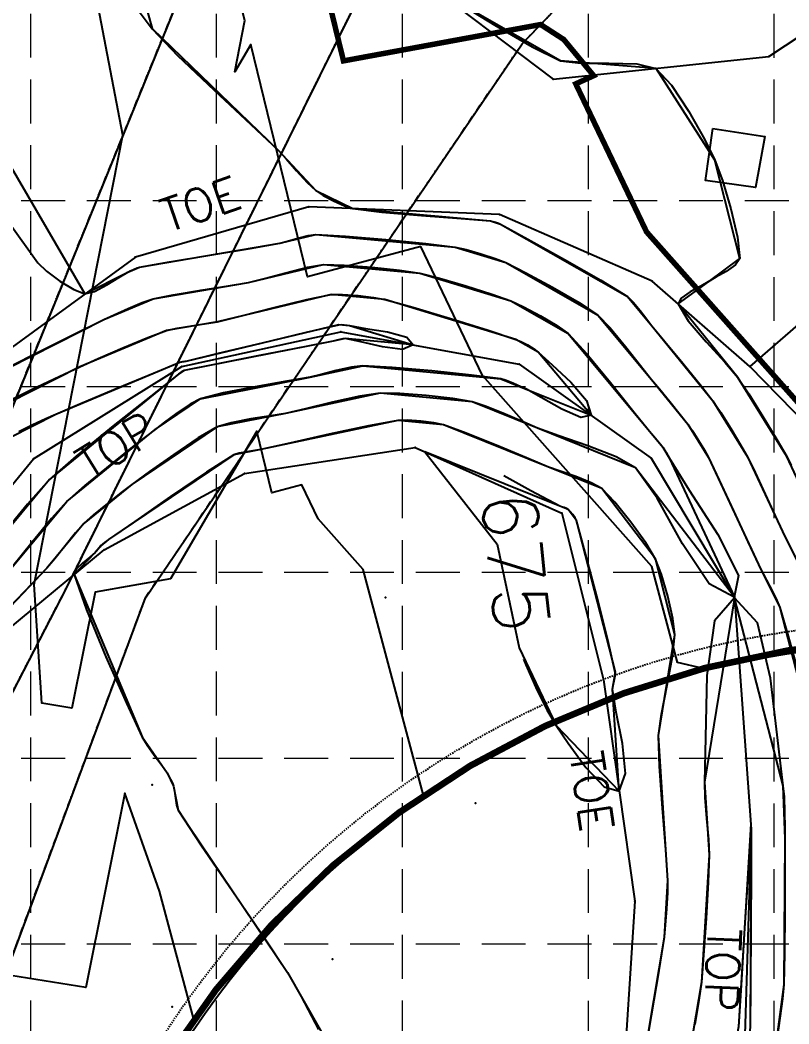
# Model space of a CAD drawing. Header units: inches. Extents: x 8056544 to 8057224, y 14638228 to 14639314.
# Drawn here: x 8056933.6 to 8057003.7, y 14638933.2 to 14639024.7 of the extents above; entities that cross this region are included whole.
import ezdxf

# ---------------------------------------------------------------- set-up
doc = ezdxf.new("R2010")
doc.units = ezdxf.units.IN
doc.header["$MEASUREMENT"] = 0
for name, pattern in [('DASHED2', [0.375, 0.25, -0.125]), ('HIDDEN', [0.375, 0.25, -0.125]), ('HIDDEN2', [0.1875, 0.125, -0.0625]), ('PHANTOM2', [1.25, 0.625, -0.125, 0.125, -0.125, 0.125, -0.125])]:
    doc.linetypes.add(name, pattern=pattern)
for name, color, linetype in [('EC', 35, 'Continuous'), ('EX-CONC', 5, 'Continuous'), ('EX-SLOPE-BTM-', 5, 'DASHED2'), ('EX-SLOPE-TOP-', 5, 'PHANTOM2'), ('EX-TANK', 2, 'Continuous'), ('EX-TANK-DRAIN', 2, 'HIDDEN2'), ('GRID', 254, 'HIDDEN'), ('POINT', 7, 'Continuous'), ('SRF-FLT-', 5, 'Continuous')]:
    doc.layers.add(name, color=color, linetype=linetype)
doc.styles.add('ROMANS', font='romans.shx', dxfattribs={"height": 3})

msp = doc.modelspace()

# ---------------------------------------------------------------- linework, layer by layer
at = {"layer": 'EC', "linetype": 'Continuous'}
for points in [[(8057005.265, 14638981.113), (8057003.472, 14638984.952), (8056999.021, 14638992.147), (8056993.573, 14638998.853), (8056996.331, 14639000.877), (8056999.19, 14639002.996), (8056996.932, 14639011.975), (8056991.555, 14639020.331), (8056982.852, 14639021.035), (8056970.968, 14639027.838), (8056969.36, 14639028.597), (8056968.943, 14639028.8), (8056968.441, 14639029.34), (8056970.621, 14639038.252), (8056970.894, 14639038.488), (8056980.235, 14639049.527), (8056984.196, 14639072.012), (8056997.951, 14639075.277), (8056998.062, 14639075.586), (8057001.386, 14639075.92), (8057005.987, 14639078.274)], [(8056943.197, 14639032.481), (8056945.606, 14639023.966), (8056957.064, 14639012.926), (8056960.524, 14639009.204), (8056963.911, 14639007.556), (8056976.454, 14639006.425), (8056977.381, 14639006.143), (8056988.949, 14638999.533), (8056991.172, 14638996.874), (8056996.735, 14638990.026), (8056999.902, 14638984.908), (8057003.082, 14638978.101), (8057006.971, 14638970.241)], [(8056905.699, 14639029.323), (8056931.523, 14639013.381), (8056939.474, 14638999.788), (8056943.367, 14639001.756), (8056944.457, 14639002.213), (8056957.25, 14639004.402), (8056960.533, 14639005.185), (8056973.238, 14639004.04), (8056977.845, 14639002.639), (8056986.238, 14638997.842), (8056991.146, 14638991.973), (8056994.45, 14638987.905), (8056996.331, 14638984.865), (8057000.898, 14638975.089), (8057002.841, 14638971.161), (8057006.031, 14638958.817)], [(8056928.038, 14638990.793), (8056941.186, 14638997.438), (8056945.68, 14638999.325), (8056954.399, 14639000.817), (8056961.235, 14639002.447), (8056970.023, 14639001.655), (8056978.308, 14638999.134), (8056983.527, 14638996.152), (8056991.119, 14638987.072), (8056992.165, 14638985.784), (8056992.76, 14638984.822), (8056998.7, 14638972.107), (8056989.683, 14638983.921), (8056980.743, 14638987.53), (8056974.772, 14638989.934), (8056966.398, 14638990.722), (8056957.751, 14638988.879), (8056951.526, 14638987.65), (8056943.737, 14638982.39), (8056939.367, 14638978.822), (8056935.989, 14638974.77), (8056925.632, 14638963.968)], [(8056931.569, 14638973.353), (8056937.804, 14638980.832), (8056945.869, 14638987.415), (8056950.018, 14638990.218), (8056960.007, 14638992.19), (8056964.799, 14638993.211), (8056977.386, 14638992.026), (8056979.725, 14638991.084), (8056985.634, 14638988.7), (8056980.816, 14638994.462), (8056978.772, 14638995.63), (8056966.807, 14638999.269), (8056961.937, 14638999.708), (8056951.548, 14638997.232), (8056946.903, 14638996.437), (8056939.005, 14638993.12), (8056930.326, 14638988.734)], [(8056989.92, 14638926.841), (8056992.315, 14638941.119), (8056992.636, 14638946.276), (8056991.788, 14638959.489), (8056993.282, 14638968.673), (8056991.508, 14638975.598), (8056986.607, 14638982.019), (8056981.76, 14638983.975), (8056972.158, 14638987.842), (8056967.998, 14638988.234), (8056955.496, 14638985.569), (8056953.035, 14638985.083), (8056941.606, 14638977.365), (8056940.93, 14638976.813), (8056940.408, 14638976.186), (8056938.485, 14638974.181), (8056944.694, 14638959.376), (8056946.962, 14638956.096), (8056947.556, 14638954.88), (8056947.974, 14638952.689), (8056957.957, 14638937.896), (8056963.769, 14638927.652)]]:
    msp.add_lwpolyline(points, dxfattribs=at)
at = {"layer": 'EC'}
for points in [[(8056969.128, 14639029.23), (8056982.184, 14639019.347), (8057001.834, 14639021.41), (8057017.23, 14639031.603), (8057022.175, 14639045.12), (8057028.793, 14639061.153), (8057046.297, 14639062.699), (8057035.168, 14639045.604), (8057024.854, 14639030.563), (8057019.324, 14639013.084)], [(8057008.089, 14638985.007), (8057000.099, 14638993.149), (8056991.194, 14639000.933), (8056977.264, 14639007.026), (8056959.884, 14639007.715), (8056944.066, 14639003.137), (8056927.638, 14638991.153), (8056914.433, 14638973.791), (8056917.326, 14638961.238), (8056925.754, 14638963.625), (8056941.216, 14638976.445), (8056954.022, 14638983.404), (8056969.577, 14638985.777), (8056982.966, 14638979.767), (8056986.75, 14638964.578), (8056989.609, 14638944.407), (8056988.438, 14638926.021), (8056983.395, 14638912.14), (8056974.941, 14638905.247), (8056973.476, 14638898.282), (8056967.716, 14638901.409), (8056965.395, 14638896.736), (8056967.779, 14638893.554)], [(8057008.875, 14639000.743), (8057000.099, 14638993.149)], [(8056917.326, 14638961.238), (8056923.244, 14638970.685), (8056934.77, 14638984.734), (8056948.298, 14638993.144), (8056962.81, 14638996.304), (8056979.07, 14638993.373), (8056991.108, 14638984.802), (8056998.716, 14638972.08), (8057000.229, 14638950.966), (8056999.641, 14638932.216), (8056996.843, 14638917.287), (8056988.962, 14638906.348), (8056979.352, 14638898.582), (8056975.224, 14638895.435), (8056973.476, 14638898.282)]]:
    msp.add_lwpolyline(points, dxfattribs=at)
at = {"layer": 'EC', "elevation": 675, "flags": 128}
msp.add_lwpolyline([(8057029.38, 14638974.812, 0.5, 0.5, 0), (8057029.38, 14638974.812, 0.5, 0.5, 0), (8057014.316, 14638978.795, 0.5, 0.5, 0), (8057000.036, 14638994.891, 0.5, 0.5, 0), (8056990.693, 14639005.426, 0.5, 0.5, 0), (8056984.233, 14639018.932, 0.5, 0.5, 0), (8056985.87, 14639019.675, 0.5, 0.5, 0), (8056983.134, 14639022.979, 0.5, 0.5, 0), (8056981.028, 14639024.338, 0.5, 0.5, 0), (8056963.05, 14639021.024, 0.5, 0.5, 0), (8056962.003, 14639025.308, 0.5, 0.5, 0), (8056961.87, 14639025.814, 0.5, 0.5, 0), (8056964.222, 14639043.285, 0.5, 0.5, 0)], format="xyseb", dxfattribs=at)
at = {"layer": 'EC', "flags": 128}
for points, elevation in [([(8056995.858, 14638965.614), (8056993.509, 14638966.162), (8056991.168, 14638974.913), (8056975.714, 14638992.339), (8056970.097, 14639004.083), (8056959.78, 14639001.33), (8056954.599, 14639022.531), (8056953.131, 14639020.015), (8056954.061, 14639024.707), (8056953.433, 14639027.094), (8056954.711, 14639036.585), (8056954.464, 14639037.029)], 676), ([(8056970.342, 14638954.03), (8056964.831, 14638974.633), (8056960.734, 14638979.252), (8056959.246, 14638982.365), (8056956.511, 14638981.635), (8056955.137, 14638987.255), (8056947.277, 14638973.775), (8056940.413, 14638972.572), (8056938.286, 14638962.003), (8056935.55, 14638962.443), (8056934.85, 14638973.27), (8056942.923, 14639014.251), (8056940.69, 14639025.986), (8056940.53, 14639026.83), (8056937.323, 14639026.959), (8056936.563, 14639027.974)], 677), ([(8056949.393, 14638933.606), (8056946.264, 14638945.304), (8056943.122, 14638954.24), (8056939.556, 14638936.519), (8056930.411, 14638937.991), (8056928.07, 14638974.183), (8056929.43, 14638981.089), (8056921.888, 14639020.713)], 678)]:
    msp.add_lwpolyline(points, dxfattribs=dict(at, elevation=elevation))
at = {"layer": 'EC', "linetype": 'Continuous'}
for points in [[(8056948.697, 14638993.646), (8056962.64, 14638996.97), (8056963.591, 14638996.884), (8056969.406, 14638995.115), (8056963.199, 14638995.7), (8056962.262, 14638995.5), (8056948.509, 14638992.785), (8056948, 14638992.441), (8056936.241, 14638982.841), (8056927.15, 14638971.937), (8056923.976, 14638968.626), (8056920.823, 14638966.82), (8056918.361, 14638967.898), (8056919.911, 14638971.86), (8056924.514, 14638976.599), (8056932.614, 14638986.674), (8056936.824, 14638988.802), (8056948.127, 14638993.549)], [(8056987.843, 14638965.263), (8056984.293, 14638979.118), (8056983.531, 14638980.116), (8056982.778, 14638980.42), (8056970.461, 14638985.381), (8056977.08, 14638976.962), (8056979.069, 14638967.485), (8056982.441, 14638960.417), (8056988.19, 14638954.417), (8056987.593, 14638963.726)], [(8056975.533, 14638895.67), (8056980.816, 14638894.674), (8056984.804, 14638898.137), (8056990.396, 14638902.515), (8056993.839, 14638907.642), (8056999.374, 14638914.351), (8057000.943, 14638920.939), (8057002.426, 14638930.642), (8057003.249, 14638936.801), (8057003.321, 14638950.071), (8057003.147, 14638954.914), (8056998.718, 14638972.06), (8056995.984, 14638955.253), (8056996.41, 14638948.607), (8056995.69, 14638937.018), (8056994.398, 14638929.317), (8056992.578, 14638921.718), (8056988.428, 14638914.066), (8056985.829, 14638909.607), (8056978.906, 14638905.558), (8056976.234, 14638903.293), (8056974.298, 14638898.323)], [(8056979.341, 14638898.573), (8056979.357, 14638898.57), (8056979.368, 14638898.58), (8056989.036, 14638906.148), (8056989.215, 14638906.415), (8056997.528, 14638916.492), (8056997.953, 14638918.275), (8057000.048, 14638931.986), (8057000.168, 14638932.886), (8057000.266, 14638950.955), (8057000.264, 14638951.012), (8057000.211, 14638951.216), (8057000.179, 14638951.016), (8057000.184, 14638950.937), (8056999.064, 14638932.918), (8056998.875, 14638931.793), (8056995.689, 14638918.486), (8056994.566, 14638916.415), (8056988.798, 14638906.517), (8056988.437, 14638906.306), (8056979.343, 14638898.595), (8056979.337, 14638898.581)]]:
    msp.add_lwpolyline(points, close=True, dxfattribs=at)
at = {"layer": 'EC'}
for points in [[(8056973.496, 14639026.323, 674), (8056976.856, 14639024.275, 674), (8056980.251, 14639022.302, 674), (8056982.851, 14639021.036, 674), (8056982.851, 14639021.036, 674), (8056984.691, 14639020.808, 674), (8056987.262, 14639020.812, 674), (8056989.802, 14639020.752, 674), (8056991.544, 14639020.33, 674), (8056991.544, 14639020.33, 674), (8056992.977, 14639018.822, 674), (8056994.56, 14639016.421, 674), (8056995.979, 14639013.881, 674), (8056996.923, 14639011.957, 674), (8056996.923, 14639011.957, 674), (8056997.604, 14639010.107, 674), (8056998.372, 14639007.541, 674), (8056998.982, 14639004.942, 674), (8056999.189, 14639002.996, 674), (8056999.189, 14639002.996, 674), (8056998.805, 14639002.421, 674), (8056997.956, 14639001.826, 674), (8056997.007, 14639001.286, 674), (8056996.322, 14639000.878, 674), (8056996.322, 14639000.878, 674), (8056995.632, 14639000.482, 674), (8056994.665, 14638999.959, 674), (8056993.839, 14638999.389, 674), (8056993.571, 14638998.855, 674), (8056993.571, 14638998.855, 674), (8056994.497, 14638997.309, 674), (8056996.112, 14638995.41, 674), (8056997.819, 14638993.557, 674), (8056999.021, 14638992.148, 674), (8056999.021, 14638992.148, 674), (8057000.014, 14638990.648, 674), (8057001.303, 14638988.584, 674), (8057002.563, 14638986.503, 674), (8057003.471, 14638984.952, 674), (8057003.471, 14638984.952, 674), (8057003.875, 14638984.148, 674)], [(8056944.053, 14639026.01, 675), (8056945.605, 14639023.959, 675), (8056945.605, 14639023.959, 675), (8056947.925, 14639021.509, 675), (8056951.245, 14639018.347, 675), (8056954.613, 14639015.225, 675), (8056957.081, 14639012.894, 675), (8056957.081, 14639012.894, 675), (8056957.811, 14639012.103, 675), (8056958.774, 14639011.01, 675), (8056959.75, 14639009.934, 675), (8056960.52, 14639009.195, 675), (8056960.52, 14639009.195, 675), (8056961.193, 14639008.761, 675), (8056962.15, 14639008.25, 675), (8056963.136, 14639007.801, 675), (8056963.894, 14639007.556, 675), (8056963.894, 14639007.556, 675), (8056966.549, 14639007.235, 675), (8056970.163, 14639006.928, 675), (8056973.782, 14639006.652, 675), (8056976.454, 14639006.425, 675), (8056976.454, 14639006.425, 675), (8056976.657, 14639006.386, 675), (8056976.927, 14639006.312, 675), (8056977.192, 14639006.224, 675), (8056977.381, 14639006.144, 675), (8056977.381, 14639006.144, 675), (8056979.861, 14639004.777, 675), (8056983.209, 14639002.914, 675), (8056986.535, 14639001.012, 675), (8056988.949, 14638999.532, 675), (8056988.949, 14638999.532, 675), (8056989.476, 14638999.03, 675), (8056990.111, 14638998.259, 675), (8056990.72, 14638997.461, 675), (8056991.173, 14638996.873, 675), (8056991.173, 14638996.873, 675), (8056992.368, 14638995.428, 675), (8056993.984, 14638993.471, 675), (8056995.586, 14638991.504, 675), (8056996.736, 14638990.027, 675), (8056996.736, 14638990.027, 675), (8056997.451, 14638988.965, 675), (8056998.373, 14638987.5, 675), (8056999.268, 14638986.019, 675), (8056999.901, 14638984.909, 675), (8056999.901, 14638984.909, 675), (8057000.604, 14638983.475, 675), (8057001.511, 14638981.514, 675), (8057002.408, 14638979.548, 675), (8057003.081, 14638978.1, 675), (8057003.081, 14638978.1, 675), (8057003.922, 14638976.436, 675)], [(8056932.495, 14639006.352, 676), (8056935.163, 14639002.621, 676), (8056935.163, 14639002.621, 676), (8056935.969, 14639001.857, 676), (8056937.178, 14639000.946, 676), (8056938.457, 14639000.164, 676), (8056939.474, 14638999.788, 676), (8056939.474, 14638999.788, 676), (8056940.342, 14639000.003, 676), (8056941.455, 14639000.594, 676), (8056942.552, 14639001.274, 676), (8056943.368, 14639001.756, 676), (8056943.368, 14639001.756, 676), (8056943.595, 14639001.865, 676), (8056943.904, 14639002.007, 676), (8056944.218, 14639002.138, 676), (8056944.457, 14639002.213, 676), (8056944.457, 14639002.213, 676), (8056947.172, 14639002.694, 676), (8056950.852, 14639003.312, 676), (8056954.532, 14639003.928, 676), (8056957.249, 14639004.401, 676), (8056957.249, 14639004.401, 676), (8056957.947, 14639004.577, 676), (8056958.886, 14639004.844, 676), (8056959.827, 14639005.085, 676), (8056960.533, 14639005.183, 676), (8056960.533, 14639005.183, 676), (8056963.241, 14639005.033, 676), (8056966.898, 14639004.729, 676), (8056970.549, 14639004.367, 676), (8056973.238, 14639004.04, 676), (8056973.238, 14639004.04, 676), (8056974.24, 14639003.82, 676), (8056975.575, 14639003.441, 676), (8056976.894, 14639003.012, 676), (8056977.844, 14639002.639, 676), (8056977.844, 14639002.639, 676), (8056979.679, 14639001.709, 676), (8056982.127, 14639000.384, 676), (8056984.533, 14638998.987, 676), (8056986.238, 14638997.842, 676), (8056986.238, 14638997.842, 676), (8056987.371, 14638996.687, 676), (8056988.774, 14638994.991, 676), (8056990.136, 14638993.252, 676), (8056991.146, 14638991.972, 676), (8056991.146, 14638991.972, 676), (8056991.858, 14638991.114, 676), (8056992.818, 14638989.952, 676), (8056993.768, 14638988.784, 676), (8056994.45, 14638987.905, 676), (8056994.45, 14638987.905, 676), (8056994.877, 14638987.276, 676), (8056995.428, 14638986.408, 676), (8056995.961, 14638985.528, 676), (8056996.331, 14638984.865, 676), (8056996.331, 14638984.865, 676), (8056997.323, 14638982.798, 676), (8056998.63, 14638979.985, 676), (8056999.929, 14638977.167, 676), (8057000.897, 14638975.088, 676), (8057000.897, 14638975.088, 676), (8057001.322, 14638974.258, 676), (8057001.91, 14638973.142, 676), (8057002.478, 14638972.017, 676), (8057002.84, 14638971.161, 676), (8057002.84, 14638971.161, 676), (8057003.604, 14638968.563, 676), (8057004.57, 14638965.026, 676)], [(8056930.813, 14638992.242, 677), (8056934.59, 14638994.16, 677), (8056938.378, 14638996.056, 677), (8056941.187, 14638997.438, 677), (8056941.187, 14638997.438, 677), (8056942.126, 14638997.878, 677), (8056943.407, 14638998.45, 677), (8056944.702, 14638998.988, 677), (8056945.68, 14638999.325, 677), (8056945.68, 14638999.325, 677), (8056947.52, 14638999.693, 677), (8056950.03, 14639000.104, 677), (8056952.546, 14639000.498, 677), (8056954.398, 14639000.816, 677), (8056954.398, 14639000.816, 677), (8056955.85, 14639001.176, 677), (8056957.805, 14639001.706, 677), (8056959.766, 14639002.197, 677), (8056961.235, 14639002.445, 677), (8056961.235, 14639002.445, 677), (8056963.109, 14639002.408, 677), (8056965.642, 14639002.211, 677), (8056968.169, 14639001.932, 677), (8056970.022, 14639001.654, 677), (8056970.022, 14639001.654, 677), (8056971.811, 14639001.212, 677), (8056974.205, 14639000.515, 677), (8056976.578, 14638999.756, 677), (8056978.308, 14638999.134, 677), (8056978.308, 14638999.134, 677), (8056979.469, 14638998.594, 677), (8056981.004, 14638997.785, 677), (8056982.496, 14638996.905, 677), (8056983.527, 14638996.152, 677), (8056983.527, 14638996.152, 677), (8056985.23, 14638994.302, 677), (8056987.404, 14638991.683, 677), (8056989.537, 14638989.028, 677), (8056991.12, 14638987.071, 677), (8056991.12, 14638987.071, 677), (8056991.345, 14638986.8, 677), (8056991.649, 14638986.432, 677), (8056991.949, 14638986.062, 677), (8056992.165, 14638985.784, 677), (8056992.165, 14638985.784, 677), (8056992.301, 14638985.585, 677), (8056992.476, 14638985.311, 677), (8056992.645, 14638985.033, 677), (8056992.76, 14638984.822, 677), (8056992.76, 14638984.822, 677), (8056994.576, 14638981.881, 677), (8056997.192, 14638977.819, 677), (8056999.074, 14638974.082, 677), (8056998.692, 14638972.12, 677), (8056998.692, 14638972.12, 677), (8056996.4, 14638973.339, 677), (8056993.967, 14638976.981, 677), (8056991.644, 14638981.142, 677), (8056989.684, 14638983.922, 677), (8056989.684, 14638983.922, 677), (8056987.918, 14638984.917, 677), (8056985.332, 14638985.929, 677), (8056982.688, 14638986.839, 677), (8056980.743, 14638987.529, 677), (8056980.743, 14638987.529, 677), (8056979.484, 14638988.069, 677), (8056977.784, 14638988.807, 677), (8056976.071, 14638989.508, 677), (8056974.773, 14638989.935, 677), (8056974.773, 14638989.935, 677), (8056973.011, 14638990.226, 677), (8056970.602, 14638990.505, 677), (8056968.185, 14638990.695, 677), (8056966.398, 14638990.723, 677), (8056966.398, 14638990.723, 677), (8056964.542, 14638990.439, 677), (8056962.059, 14638989.895, 677), (8056959.584, 14638989.303, 677), (8056957.752, 14638988.88, 677), (8056957.752, 14638988.88, 677), (8056956.416, 14638988.654, 677), (8056954.602, 14638988.367, 677), (8056952.807, 14638988.03, 677), (8056951.527, 14638987.65, 677), (8056951.527, 14638987.65, 677), (8056949.805, 14638986.651, 677), (8056947.565, 14638985.139, 677), (8056945.358, 14638983.568, 677), (8056943.738, 14638982.391, 677), (8056943.738, 14638982.391, 677), (8056942.785, 14638981.667, 677), (8056941.514, 14638980.657, 677), (8056940.263, 14638979.623, 677), (8056939.367, 14638978.823, 677), (8056939.367, 14638978.823, 677), (8056938.621, 14638977.985, 677), (8056937.664, 14638976.809, 677), (8056936.713, 14638975.626, 677), (8056935.988, 14638974.77, 677), (8056935.988, 14638974.77, 677), (8056933.807, 14638972.458, 677), (8056930.832, 14638969.351, 677)], [(8056932.092, 14638989.799, 678), (8056934.589, 14638991.06, 678), (8056937.125, 14638992.254, 678), (8056939.006, 14638993.12, 678), (8056939.006, 14638993.12, 678), (8056940.666, 14638993.868, 678), (8056942.926, 14638994.849, 678), (8056945.2, 14638995.794, 678), (8056946.904, 14638996.437, 678), (8056946.904, 14638996.437, 678), (8056947.876, 14638996.656, 678), (8056949.215, 14638996.868, 678), (8056950.56, 14638997.063, 678), (8056951.548, 14638997.231, 678), (8056951.548, 14638997.231, 678), (8056953.753, 14638997.769, 678), (8056956.729, 14638998.533, 678), (8056959.711, 14638999.264, 678), (8056961.937, 14638999.707, 678), (8056961.937, 14638999.707, 678), (8056962.973, 14638999.725, 678), (8056964.38, 14638999.622, 678), (8056965.782, 14638999.452, 678), (8056966.806, 14638999.268, 678), (8056966.806, 14638999.268, 678), (8056969.371, 14638998.565, 678), (8056972.816, 14638997.532, 678), (8056976.248, 14638996.457, 678), (8056978.772, 14638995.629, 678), (8056978.772, 14638995.629, 678), (8056979.232, 14638995.43, 678), (8056979.836, 14638995.115, 678), (8056980.418, 14638994.765, 678), (8056980.816, 14638994.461, 678), (8056980.816, 14638994.461, 678), (8056982.081, 14638993.309, 678), (8056983.795, 14638991.713, 678), (8056985.223, 14638990.051, 678), (8056985.632, 14638988.701, 678)], [(8056933.436, 14638987.236, 679), (8056934.65, 14638987.847, 679), (8056935.898, 14638988.403, 679), (8056936.825, 14638988.803, 679), (8056936.825, 14638988.803, 679), (8056939.217, 14638989.833, 679), (8056942.465, 14638991.201, 679), (8056945.718, 14638992.556, 679), (8056948.127, 14638993.548, 679), (8056948.127, 14638993.548, 679), (8056948.245, 14638993.578, 679), (8056948.41, 14638993.603, 679), (8056948.576, 14638993.625, 679), (8056948.697, 14638993.646, 679), (8056948.697, 14638993.646, 679), (8056951.659, 14638994.357, 679), (8056955.663, 14638995.325, 679), (8056959.671, 14638996.285, 679), (8056962.639, 14638996.968, 679), (8056962.639, 14638996.968, 679), (8056962.841, 14638996.979, 679), (8056963.116, 14638996.959, 679), (8056963.39, 14638996.923, 679), (8056963.59, 14638996.883, 679), (8056963.59, 14638996.883, 679), (8056965.045, 14638996.633, 679), (8056967.075, 14638996.311, 679), (8056968.815, 14638995.833, 679), (8056969.396, 14638995.117, 679)], [(8056969.396, 14638995.117, 679), (8056968.439, 14638994.704, 679), (8056966.618, 14638994.944, 679), (8056964.637, 14638995.416, 679), (8056963.198, 14638995.701, 679), (8056963.198, 14638995.701, 679), (8056962.997, 14638995.679, 679), (8056962.729, 14638995.619, 679), (8056962.461, 14638995.55, 679), (8056962.263, 14638995.501, 679), (8056962.263, 14638995.501, 679), (8056959.339, 14638994.929, 679), (8056955.382, 14638994.159, 679), (8056951.427, 14638993.381, 679), (8056948.509, 14638992.785, 679), (8056948.509, 14638992.785, 679), (8056948.392, 14638992.731, 679), (8056948.245, 14638992.632, 679), (8056948.103, 14638992.524, 679), (8056948, 14638992.441, 679), (8056948, 14638992.441, 679), (8056945.474, 14638990.435, 679), (8056942.053, 14638987.727, 679), (8056938.666, 14638984.975, 679), (8056936.242, 14638982.841, 679), (8056936.242, 14638982.841, 679), (8056934.224, 14638980.595, 679), (8056931.63, 14638977.445, 679)], [(8056985.632, 14638988.701, 678), (8056984.71, 14638988.494, 678), (8056982.975, 14638989.258, 678), (8056981.092, 14638990.34, 678), (8056979.726, 14638991.084, 678), (8056979.726, 14638991.084, 678), (8056979.234, 14638991.301, 678), (8056978.57, 14638991.599, 678), (8056977.899, 14638991.875, 678), (8056977.387, 14638992.026, 678), (8056977.387, 14638992.026, 678), (8056974.722, 14638992.359, 678), (8056971.105, 14638992.744, 678), (8056967.482, 14638993.067, 678), (8056964.798, 14638993.212, 678), (8056964.798, 14638993.212, 678), (8056963.769, 14638993.084, 678), (8056962.393, 14638992.778, 678), (8056961.022, 14638992.434, 678), (8056960.007, 14638992.19, 678), (8056960.007, 14638992.19, 678), (8056957.875, 14638991.803, 678), (8056954.985, 14638991.296, 678), (8056952.109, 14638990.743, 678), (8056950.018, 14638990.217, 678), (8056950.018, 14638990.217, 678), (8056949.081, 14638989.73, 678), (8056947.886, 14638988.926, 678), (8056946.719, 14638988.067, 678), (8056945.869, 14638987.416, 678), (8056945.869, 14638987.416, 678), (8056944.123, 14638986.059, 678), (8056941.778, 14638984.199, 678), (8056939.463, 14638982.302, 678), (8056937.805, 14638980.832, 678), (8056937.805, 14638980.832, 678), (8056936.425, 14638979.289, 678), (8056934.652, 14638977.123, 678), (8056932.896, 14638974.942, 678)], [(8056991.509, 14638975.597, 676), (8056990.612, 14638977.06, 676), (8056989.249, 14638978.952, 676), (8056987.79, 14638980.772, 676), (8056986.607, 14638982.019, 676), (8056986.607, 14638982.019, 676), (8056985.65, 14638982.558, 676), (8056984.249, 14638983.107, 676), (8056982.815, 14638983.6, 676), (8056981.761, 14638983.974, 676), (8056981.761, 14638983.974, 676), (8056979.729, 14638984.819, 676), (8056976.983, 14638985.969, 676), (8056974.225, 14638987.088, 676), (8056972.159, 14638987.843, 676), (8056972.159, 14638987.843, 676), (8056971.29, 14638988.024, 676), (8056970.091, 14638988.173, 676), (8056968.885, 14638988.256, 676), (8056967.998, 14638988.235, 676), (8056967.998, 14638988.235, 676), (8056965.325, 14638987.746, 676), (8056961.733, 14638986.969, 676), (8056958.148, 14638986.159, 676), (8056955.496, 14638985.569, 676), (8056955.496, 14638985.569, 676), (8056954.965, 14638985.485, 676), (8056954.243, 14638985.382, 676), (8056953.532, 14638985.251, 676), (8056953.035, 14638985.083, 676), (8056953.035, 14638985.083, 676), (8056950.569, 14638983.505, 676), (8056947.286, 14638981.283, 676), (8056944.02, 14638979.032, 676), (8056941.607, 14638977.366, 676), (8056941.607, 14638977.366, 676), (8056941.458, 14638977.256, 676), (8056941.262, 14638977.099, 676), (8056941.068, 14638976.938, 676), (8056940.93, 14638976.814, 676), (8056940.93, 14638976.814, 676), (8056940.815, 14638976.684, 676), (8056940.666, 14638976.502, 676), (8056940.519, 14638976.318, 676), (8056940.407, 14638976.186, 676), (8056940.407, 14638976.186, 676), (8056939.927, 14638975.776, 676), (8056939.25, 14638975.23, 676), (8056938.671, 14638974.66, 676), (8056938.481, 14638974.177, 676), (8056938.481, 14638974.177, 676), (8056939.597, 14638970.951, 676), (8056941.378, 14638966.683, 676), (8056943.264, 14638962.457, 676), (8056944.699, 14638959.353, 676), (8056944.699, 14638959.353, 676), (8056945.133, 14638958.634, 676), (8056945.793, 14638957.703, 676), (8056946.47, 14638956.781, 676), (8056946.955, 14638956.09, 676), (8056946.955, 14638956.09, 676), (8056947.097, 14638955.842, 676), (8056947.276, 14638955.497, 676), (8056947.442, 14638955.147, 676), (8056947.546, 14638954.88, 676), (8056947.546, 14638954.88, 676), (8056947.632, 14638954.414, 676), (8056947.715, 14638953.773, 676), (8056947.817, 14638953.141, 676), (8056947.961, 14638952.701, 676), (8056947.961, 14638952.701, 676), (8056950.042, 14638949.529, 676), (8056952.943, 14638945.289, 676), (8056955.852, 14638941.054, 676), (8056957.955, 14638937.895, 676), (8056957.955, 14638937.895, 676), (8056959.178, 14638935.705, 676), (8056960.758, 14638932.698, 676)], [(8056984.291, 14638979.12, 675), (8056984.169, 14638979.354, 675), (8056983.956, 14638979.647, 675), (8056983.72, 14638979.925, 675), (8056983.531, 14638980.116, 675), (8056983.531, 14638980.116, 675), (8056983.382, 14638980.2, 675), (8056983.165, 14638980.285, 675), (8056982.942, 14638980.361, 675), (8056982.779, 14638980.419, 675), (8056982.779, 14638980.419, 675), (8056980.128, 14638981.811, 675), (8056977.671, 14638983.169, 675)], [(8056979.463, 14638966.478, 675), (8056979.676, 14638965.932, 675), (8056980.602, 14638963.874, 675), (8056981.605, 14638961.856, 675), (8056982.443, 14638960.419, 675), (8056982.443, 14638960.419, 675), (8056983.543, 14638958.79, 675), (8056985.15, 14638956.589, 675), (8056986.839, 14638954.807, 675), (8056988.188, 14638954.437, 675), (8056988.188, 14638954.437, 675), (8056988.758, 14638956.047, 675), (8056988.494, 14638958.758, 675), (8056987.928, 14638961.631, 675), (8056987.592, 14638963.728, 675), (8056987.592, 14638963.728, 675), (8056987.636, 14638964.056, 675), (8056987.738, 14638964.498, 675), (8056987.829, 14638964.938, 675), (8056987.842, 14638965.262, 675), (8056987.842, 14638965.262, 675), (8056987.146, 14638968.223, 675), (8056986.14, 14638972.212, 675), (8056985.097, 14638976.191, 675), (8056984.291, 14638979.12, 675)], [(8056990.451, 14638929.872, 676), (8056991.156, 14638933.974, 676), (8056991.842, 14638938.079, 676), (8056992.314, 14638941.12, 676), (8056992.314, 14638941.12, 676), (8056992.429, 14638942.211, 676), (8056992.539, 14638943.693, 676), (8056992.617, 14638945.178, 676), (8056992.635, 14638946.276, 676), (8056992.635, 14638946.276, 676), (8056992.46, 14638949.086, 676), (8056992.154, 14638952.883, 676), (8056991.877, 14638956.681, 676), (8056991.788, 14638959.49, 676), (8056991.788, 14638959.49, 676), (8056992.049, 14638961.45, 676), (8056992.568, 14638964.082, 676), (8056993.07, 14638966.713, 676), (8056993.283, 14638968.674, 676), (8056993.283, 14638968.674, 676), (8056993.085, 14638970.183, 676), (8056992.625, 14638972.198, 676), (8056992.051, 14638974.181, 676), (8056991.509, 14638975.597, 676)], [(8056998.718, 14638972.05, 677), (8056996.899, 14638969.971, 677), (8056996.197, 14638964.985, 677), (8056996.072, 14638959.332, 677), (8056995.983, 14638955.253, 677), (8056995.983, 14638955.253, 677), (8056995.998, 14638953.843, 677), (8056996.155, 14638951.933, 677), (8056996.333, 14638950.021, 677), (8056996.409, 14638948.607, 677), (8056996.409, 14638948.607, 677), (8056996.315, 14638946.141, 677), (8056996.125, 14638942.807, 677), (8056995.898, 14638939.477, 677), (8056995.689, 14638937.02, 677), (8056995.689, 14638937.02, 677), (8056995.462, 14638935.374, 677), (8056995.099, 14638933.158, 677)], [(8057002.623, 14638931.949, 677), (8057002.884, 14638933.717, 677), (8057003.122, 14638935.488, 677), (8057003.25, 14638936.802, 677), (8057003.25, 14638936.802, 677), (8057003.314, 14638939.62, 677), (8057003.336, 14638943.435, 677), (8057003.333, 14638947.251, 677), (8057003.32, 14638950.071, 677), (8057003.32, 14638950.071, 677), (8057003.319, 14638951.104, 677), (8057003.306, 14638952.502, 677), (8057003.256, 14638953.896, 677), (8057003.147, 14638954.914, 677), (8057003.147, 14638954.914, 677), (8057002.649, 14638959.032, 677), (8057001.994, 14638964.72, 677), (8057000.809, 14638969.789, 677), (8056998.718, 14638972.05, 677)], [(8057000.211, 14638951.214, 678), (8057000.19, 14638951.189, 678), (8057000.181, 14638951.131, 678), (8057000.18, 14638951.064, 678), (8057000.179, 14638951.016, 678), (8057000.179, 14638951.016, 678), (8057000.179, 14638951, 678), (8057000.181, 14638950.977, 678), (8057000.183, 14638950.955, 678), (8057000.184, 14638950.938, 678), (8057000.184, 14638950.938, 678), (8056999.95, 14638947.109, 678), (8056999.633, 14638941.928, 678), (8056999.311, 14638936.747, 678), (8056999.064, 14638932.919, 678)], [(8057000.169, 14638932.887, 678), (8057000.199, 14638936.726, 678), (8057000.226, 14638941.921, 678), (8057000.248, 14638947.116, 678), (8057000.265, 14638950.955, 678), (8057000.265, 14638950.955, 678), (8057000.265, 14638950.967, 678), (8057000.265, 14638950.984, 678), (8057000.264, 14638951, 678), (8057000.263, 14638951.012, 678), (8057000.263, 14638951.012, 678), (8057000.257, 14638951.061, 678), (8057000.249, 14638951.128, 678), (8057000.236, 14638951.187, 678), (8057000.211, 14638951.214, 678)]]:
    msp.add_polyline3d(points, dxfattribs=at)
at = {"layer": 'EX-CONC', "color": 7, "linetype": 'Continuous'}
msp.add_lwpolyline([(8056996.74, 14639014.857), (8057001.487, 14639014.121), (8057000.632, 14639009.483), (8056996.079, 14639010.13), (8056996.74, 14639014.857)], dxfattribs=at)
at = {"layer": 'EX-CONC', "color": 7, "linetype": 'Continuous', "const_width": 0.6}
msp.add_lwpolyline([(8057096.102, 14638897.528, -0.212137), (8057073.602, 14638831.709, -0.213723), (8057016.1, 14638807.247, -0.293576), (8056940.679, 14638857.745, -0.200477), (8056939.862, 14638916.216, -0.392297), (8057041.992, 14638964.469, -0.340507), (8057096.364, 14638886.357)], format="xyb", dxfattribs=at)
at = {"layer": 'EX-SLOPE-BTM-'}
msp.add_lwpolyline([(8056897.207, 14638883.372), (8056899.851, 14638894.966), (8056914.547, 14638928.005), (8056937.744, 14638972.88), (8056963.796, 14639025.522), (8056988.087, 14639059.448)], dxfattribs=at)
at = {"layer": 'EX-SLOPE-TOP-'}
for points in [[(8056965.878, 14639052.18), (8056948.456, 14639027.849), (8056926.696, 14638974.368), (8056905.88, 14638929.074), (8056897.288, 14638910.754), (8056884.318, 14638903.684), (8056858.061, 14638905.236), (8056814.886, 14638908.151), (8056767.474, 14638910.039), (8056752.583, 14638909.003)], [(8056921.524, 14638821.338), (8056907.558, 14638886.842), (8056927.929, 14638926.184), (8056944.986, 14638972.043), (8056979.335, 14639022.572), (8056999.404, 14639043.501)]]:
    msp.add_lwpolyline(points, dxfattribs=at)
at = {"layer": 'EX-TANK', "color": 7, "ltscale": 50}
msp.add_circle((8057015.666, 14638887.869), 80, dxfattribs=at)
at = {"layer": 'EX-TANK-DRAIN', "color": 5}
msp.add_circle((8057015.666, 14638887.869), 82, dxfattribs=at)
at = {"layer": 'GRID', "color": 252, "linetype": 'HIDDEN', "lineweight": 0, "ltscale": 16}
for p, q in [((8056934.533, 14638313.326), (8056934.533, 14639296.425)), ((8056951.482, 14638313.323), (8056951.482, 14639296.425)), ((8056968.431, 14638313.321), (8056968.431, 14639296.425)), ((8056985.38, 14638313.318), (8056985.38, 14639296.425)), ((8057002.329, 14638313.315), (8057002.329, 14639296.425)), ((8056561.654, 14639008.291), (8057205.718, 14639008.291)), ((8056561.654, 14638991.342), (8057205.718, 14638991.342)), ((8056561.654, 14638974.393), (8057205.718, 14638974.393)), ((8056561.654, 14638957.444), (8057205.718, 14638957.444)), ((8056561.654, 14638940.495), (8057205.718, 14638940.495))]:
    msp.add_line(p, q, dxfattribs=at)
at = {"layer": 'POINT'}
for p in [(8057001.834, 14639021.41, 673.853), (8056982.184, 14639019.346, 674.134), (8056959.884, 14639007.715, 675.076), (8056977.264, 14639007.026, 674.748), (8056944.065, 14639003.137, 675.68), (8056991.194, 14639000.932, 674.172), (8056962.81, 14638996.304, 679.243), (8056979.07, 14638993.373, 678.644), (8056948.298, 14638993.144, 679.14), (8057000.099, 14638993.148, 673.528), (8056969.577, 14638985.777, 675.013), (8056934.769, 14638984.734, 679.942), (8056991.107, 14638984.802, 677.463), (8056954.021, 14638983.404, 675.346), (8056982.965, 14638979.766, 674.816), (8056941.216, 14638976.445, 675.817), (8056966.88, 14638972.1, 675.319), (8056998.716, 14638972.08, 676.999), (8056986.75, 14638964.577, 674.799), (8056945.587, 14638954.991, 676.047), (8056975.086, 14638953.317, 675.343), (8057000.229, 14638950.965, 678.012), (8056989.609, 14638944.407, 675.198), (8056962.044, 14638939.117, 675.723), (8056947.437, 14638934.751, 676.713)]:
    msp.add_point(p, dxfattribs=at)
at = {"layer": 'SRF-FLT-'}
for points in [[(8056897.207, 14638883.372, 0), (8056899.851, 14638894.966, 0), (8056914.547, 14638928.005, 0), (8056937.744, 14638972.88, 0), (8056963.796, 14639025.522, 0), (8056988.087, 14639059.448, 0)], [(8056965.878, 14639052.18, 0), (8056948.456, 14639027.849, 0), (8056926.696, 14638974.368, 0), (8056905.88, 14638929.074, 0), (8056897.288, 14638910.754, 0), (8056884.318, 14638903.684, 0), (8056858.061, 14638905.236, 0), (8056814.886, 14638908.151, 0), (8056767.474, 14638910.039, 0), (8056752.583, 14638909.003, 0)], [(8056965.878, 14639052.18, 0), (8056948.456, 14639027.849, 0), (8056926.696, 14638974.368, 0), (8056905.88, 14638929.074, 0), (8056897.288, 14638910.754, 0), (8056884.318, 14638903.684, 0), (8056858.061, 14638905.236, 0), (8056814.886, 14638908.151, 0), (8056767.474, 14638910.039, 0), (8056752.583, 14638909.003, 0)], [(8056921.524, 14638821.338, 0), (8056907.558, 14638886.842, 0), (8056927.929, 14638926.184, 0), (8056944.986, 14638972.043, 0), (8056979.335, 14639022.572, 0), (8056999.404, 14639043.501, 0)], [(8056921.524, 14638821.338, 0), (8056907.558, 14638886.842, 0), (8056927.929, 14638926.184, 0), (8056944.986, 14638972.043, 0), (8056979.335, 14639022.572, 0), (8056999.404, 14639043.501, 0)]]:
    msp.add_polyline3d(points, dxfattribs=at)

# ---------------------------------------------------------------- texts
at = {"layer": 'EC', "style": 'ROMANS'}
for s, height, rotation, p in [('TOE', 3, 19.07628, (8056947.026, 14639005.339)), ('TOP', 3, 31.60271, (8056939.879, 14638982.647)), ('675', 5, 276.1313, (8056975.574, 14638981.455, 675)), ('TOE', 3, 278.49446, (8056983.663, 14638957.823)), ('TOP', 3, 267.63225, (8056996.303, 14638941.983))]:
    msp.add_text(s, height=height, rotation=rotation, dxfattribs=at).set_placement(p)

doc.saveas('drawing.dxf')
